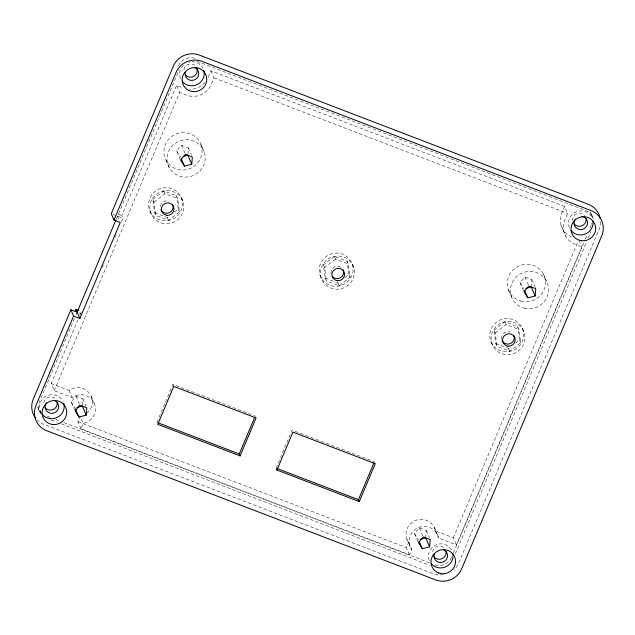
<?xml version="1.0" encoding="UTF-8"?>
<svg xmlns="http://www.w3.org/2000/svg" width="635" height="635" viewBox="0 0 635 635"><rect width="100%" height="100%" fill="white"/><g stroke="black" fill="none" stroke-linecap="round" stroke-linejoin="round"><path stroke-width="0.48" stroke-dasharray="3.17 2.38" d="M82.375 405.193L82.891 398.796L75.986 396.145L71.112 401.82L74.628 409.948M187.904 154.321L188.42 147.923L181.507 145.272L176.641 150.947L180.157 159.075M425.704 537.829L426.299 530.519L419.386 527.868L414.52 533.535L418.425 542.568M531.233 286.956L531.828 279.646L524.915 276.995L520.049 282.67L523.565 290.798M74.454 318.532L39.521 401.574A13.224 12.811 -23.4 0 0 41.219 414.298M75.986 314.881L77.137 312.15M116.372 218.877L179.189 69.54M579.144 240.594L581.835 246.817L456.438 544.917L438.555 538.059A14.93 14.462 -23.4 0 0 418.267 527.693A14.93 14.462 -23.4 0 0 411.702 549.521L409.488 554.784L80.986 428.776L83.201 423.513A14.93 14.462 -23.4 0 0 94.274 403.416A14.93 14.462 -23.4 0 0 72.112 397.502L54.229 390.644L51.157 383.532L78.375 318.818M79.915 315.174L81.447 311.523M121.475 221.901L123.015 218.242L121.833 215.511L176.554 85.431L183.213 87.987M102.243 267.621L103.394 264.874M114.935 237.442L116.086 234.696M54.229 390.644L179.626 92.543L176.554 85.431M208.185 77.335L210.955 70.755L564.547 206.383L567.626 213.487L564.856 220.075A19.193 18.59 -23.4 0 0 575.167 244.261L581.835 246.817M210.955 70.755L214.027 77.859L211.264 84.439A19.193 18.59 -23.4 0 1 186.293 95.099L179.626 92.543M80.986 428.776L77.907 421.672L80.121 416.401L83.201 423.513M156.964 422.402L172.918 384.461L255.246 416.044M276.138 468.114L292.092 430.173L374.42 461.748M409.488 554.784L406.416 547.68L408.63 542.409A14.93 14.462 -23.4 0 1 415.195 520.589A14.93 14.462 -23.4 0 1 435.483 530.955L453.358 537.813L456.438 544.917M564.547 206.383L561.777 212.963A19.193 18.59 -23.4 0 0 572.095 237.157M453.358 537.813L577.985 241.538M453.438 552.775L585.049 239.903M585.43 238.99L586.97 235.339M590.042 228.044L591.193 225.306M455.382 553.68L586.613 241.713M588.145 238.061L590.836 231.68M334.375 256.365L323.421 264.819L325.207 278.154L326.39 280.884L339.13 285.766L350.083 277.32L348.298 263.977L347.115 261.247L334.375 256.365L335.558 259.088L348.298 263.977M335.558 259.088L324.604 267.541L326.39 280.884M152.829 199.382L163.782 190.929L176.522 195.818L177.705 198.541L179.491 211.884L168.537 220.337L155.797 215.448L154.615 212.717L152.829 199.382L154.003 202.105L155.797 215.448M154.003 202.105L164.957 193.651L177.705 198.541M154.615 212.717L167.354 217.607L168.918 216.4M174.395 212.177L178.308 209.153L176.522 195.818M325.207 278.154L337.947 283.043L339.511 281.837M344.988 277.606L348.901 274.59L347.115 261.247M494.014 330.256L504.968 321.802L517.708 326.684L518.89 329.414L520.676 342.749L509.722 351.203L496.983 346.321L495.8 343.591L494.014 330.256L495.197 332.978L496.983 346.321M495.197 332.978L506.151 324.525L518.89 329.414M495.8 343.591L508.54 348.48L510.889 346.67M515.58 343.043L519.494 340.027L517.708 326.684M196.771 61.293L585.653 210.455A13.224 12.811 -23.4 0 1 593.312 218.853M214.027 77.859L567.626 213.487M118.173 214.114L121.833 215.511M113.046 214.416L123.015 218.242M78.97 312.849L80.796 313.547M51.157 383.532L69.032 390.39A14.93 14.462 -23.4 0 1 89.321 393.144A14.93 14.462 -23.4 0 1 86.916 413.163M77.907 421.672L406.416 547.68M47.292 416.227L50.998 417.647M55.626 419.417L60.254 421.195M63.96 422.616L429.689 562.904M51.252 420.013L56.809 422.148M61.436 423.918L429.943 565.269M520.049 282.67L523.954 288.83M176.641 150.947L180.546 157.107M414.52 533.535L418.425 539.694M71.112 401.82L75.017 407.972M591.582 214.543L592.765 217.265M561.062 225.306L565.769 236.244M543.282 273.907L546.362 281.019M531.828 279.646L535.345 287.774M524.915 276.995L528.431 285.123M508.516 290.012L511.596 297.116M522.446 328.446A17.066 16.526 -23.4 0 1 504.523 351.655A17.066 16.526 -23.4 0 1 493.292 325.318A17.066 16.526 -23.4 0 1 522.446 328.446L523.716 331.367A17.066 16.526 -23.4 0 1 505.785 354.576A17.066 16.526 -23.4 0 1 494.562 328.239A17.066 16.526 -23.4 0 1 523.716 331.367M519.494 340.027L520.676 342.749M504.968 321.802L506.151 324.525M508.54 348.48L509.722 351.203M491.061 341.836L492.323 344.757M352.369 264.382A17.066 16.526 -23.4 0 1 332.446 285.996A17.066 16.526 -23.4 0 1 323.675 258.739A17.066 16.526 -23.4 0 1 352.369 264.382L353.631 267.303A17.066 16.526 -23.4 0 1 333.708 288.917A17.066 16.526 -23.4 0 1 324.937 261.66A17.066 16.526 -23.4 0 1 353.631 267.303M348.901 274.59L350.083 277.32M337.947 283.043L339.13 285.766M323.421 264.819L324.604 267.541M434.34 527.463L437.42 534.567M435.483 530.955L438.555 538.059M319.953 275.026L321.215 277.947M426.299 530.519L429.427 537.742M419.386 527.868L422.902 535.996M408.63 542.409L411.702 549.521M406.9 539.171L409.98 546.275M200.866 144.304A19.193 18.59 -23.4 0 1 179.888 169.807A19.193 18.59 -23.4 0 1 168.219 139.787A19.193 18.59 -23.4 0 1 200.866 144.304L203.946 151.416A19.193 18.59 -23.4 0 1 182.959 176.911A19.193 18.59 -23.4 0 1 171.299 146.891A19.193 18.59 -23.4 0 1 203.946 151.416M188.42 147.923L191.548 155.146M181.507 145.272L185.031 153.4M166.1 160.409L169.172 167.513M181.261 197.572A17.066 16.526 -23.4 0 1 163.338 220.782A17.066 16.526 -23.4 0 1 152.106 194.453A17.066 16.526 -23.4 0 1 181.261 197.572L182.523 200.493A17.066 16.526 -23.4 0 1 164.6 223.703A17.066 16.526 -23.4 0 1 153.368 197.374A17.066 16.526 -23.4 0 1 182.523 200.493M178.308 209.153L179.491 211.884M163.782 190.929L164.957 193.651M167.354 217.607L168.537 220.337M149.876 210.963L151.138 213.884M117.523 216.138L119.475 220.639M172.918 384.461L173.474 385.747M91.194 396.311L94.274 403.416M82.891 398.796L86.019 406.019M75.986 396.145L79.502 404.273M69.032 390.39L72.112 397.502M40.505 411.583L41.219 413.242M38.33 408.702L39.505 411.424M569.436 227.798A12.375 11.986 -23.4 0 1 576.112 211.923A12.375 11.986 -23.4 0 1 592.193 218.091M451.517 557.339A13.224 12.811 -23.4 0 1 434.316 564.674M589.867 211.669A13.224 12.811 -23.4 0 1 592.471 217.765M592.13 222.79A13.224 12.811 -23.4 0 1 591.574 224.393M42.474 413.901A13.224 12.811 -23.4 0 1 37.441 405.479M180.554 78.637A12.375 11.986 -23.4 0 1 183.832 64.905M188.762 62.222A12.375 11.986 -23.4 0 1 190.341 61.881M191.945 61.738A12.375 11.986 -23.4 0 1 202.986 68.215M178.395 65.905A13.224 12.811 -23.4 0 1 195.596 58.563M183.809 69.85A6.826 6.612 -23.4 0 1 195.937 66.405M600.551 221.798A20.05 19.423 -23.4 0 1 599.027 229.521L458.97 562.467A20.05 19.423 -23.4 0 1 453.827 569.666M429.292 560.522A12.375 11.986 -23.4 0 1 436.07 544.862A12.375 11.986 -23.4 0 1 452.049 550.839M443.428 574.643A20.05 19.423 -23.4 0 1 432.895 573.595L44.013 424.434A20.05 19.423 -23.4 0 1 37.386 420.187M432.633 551.958A6.826 6.612 -23.4 0 1 444.762 548.513M41.212 412.98A12.375 11.986 -23.4 0 1 46.45 396.042A12.375 11.986 -23.4 0 1 63.262 401.868M572.683 220.742A6.826 6.612 -23.4 0 1 584.811 215.567M205.057 82.383A19.193 18.59 -23.4 0 1 189.881 89.257M43.759 402.788A6.826 6.612 -23.4 0 1 55.88 399.351M331.026 273.383A6.398 6.199 -23.4 0 1 341.225 267.406M501.618 338.812A6.398 6.199 -23.4 0 1 510.381 332.057M160.433 206.319A6.398 6.199 -23.4 0 1 169.188 201.184M520.946 301.053A19.193 18.59 -23.4 0 0 544.973 278.249A19.193 18.59 -23.4 0 0 513.263 269.748A19.193 18.59 -23.4 0 0 520.946 301.053M524.026 308.158A19.193 18.59 -23.4 0 0 548.045 285.361A19.193 18.59 -23.4 0 0 516.334 276.86A19.193 18.59 -23.4 0 0 524.026 308.158"/><path stroke-width="0.95" d="M86.209 415.139L86.804 407.829L79.891 405.178L75.025 410.845L78.93 417.005L86.209 415.139L82.296 406.106L76.843 407.511M191.738 164.267L192.334 156.956L185.42 154.305L180.554 159.98L184.46 166.132L191.738 164.267L187.825 155.234L183.277 156.408M429.609 546.862L430.205 539.544L423.291 536.892L418.425 542.568L422.331 548.727L429.609 546.862L425.704 537.829L420.243 539.226M535.138 295.989L535.734 288.679L528.82 286.028L523.954 291.695L527.86 297.855L535.138 295.989L531.233 286.956L525.772 288.361M115.983 219.789L77.137 312.15L70.866 309.737L33.25 399.169A20.05 19.423 -23.4 0 0 35.131 417.528M75.192 311.245L75.954 309.42L78.7 310.475M73.596 316.047L35.973 405.479A20.05 19.423 -23.4 0 0 46.744 430.736L435.618 579.906A20.05 19.423 -23.4 0 0 461.701 568.769L601.75 235.831A20.05 19.423 -23.4 0 0 590.987 210.566L202.105 61.404A20.05 19.423 -23.4 0 0 176.03 72.533L113.982 220.035L120.253 222.44L79.867 318.452L73.596 316.047L70.866 309.737M240.117 455.906L157.798 424.331L173.752 386.39L256.08 417.965L240.117 455.906L239.284 453.977L254.865 416.941M276.963 470.035L292.925 432.102L375.245 463.677L359.291 501.618L276.963 470.035L276.416 468.757M359.291 501.618L358.457 499.689L374.039 462.653M157.885 422.759L239.284 453.977M277.058 468.471L358.457 499.689M524.732 290.632L527.86 297.855M419.203 541.504L422.331 548.727M181.332 158.909L184.46 166.132M113.982 220.035L111.252 213.725L173.299 66.23A20.05 19.423 -23.4 0 1 199.382 55.094L588.256 204.264A20.05 19.423 -23.4 0 1 600.194 218.329M75.954 309.42L79.867 318.452M75.406 408.876L78.93 417.005M593.019 221.107A12.375 11.986 -23.4 0 1 571.04 230.489M203.827 70.406A12.375 11.986 -23.4 0 1 182.158 81.32M63.778 403.352A12.375 11.986 -23.4 0 1 42.108 414.266M54.491 400.534A6.826 6.612 -23.4 0 1 57.904 409.662A6.826 6.612 -23.4 0 1 48.228 412.409A6.826 6.612 -23.4 0 1 46.498 402.796M581.708 216.337A6.826 6.612 -23.4 0 1 587.288 224.798A6.826 6.612 -23.4 0 1 577.667 228.902A6.826 6.612 -23.4 0 1 575.429 219.019M452.93 553.807A12.375 11.986 -23.4 0 1 431.308 563.824M194.54 67.588A6.826 6.612 -23.4 0 1 198.207 76.184A6.826 6.612 -23.4 0 1 189.333 79.978A6.826 6.612 -23.4 0 1 185.666 71.374M586.153 218.718A6.826 6.612 -23.4 0 1 574.032 223.893M443.365 549.696A6.826 6.612 -23.4 0 1 447.032 558.292A6.826 6.612 -23.4 0 1 438.15 562.086A6.826 6.612 -23.4 0 1 434.483 553.482M446.103 551.664A6.826 6.612 -23.4 0 1 433.975 556.839M196.818 67.889A6.826 6.612 -23.4 0 1 185.15 74.732M57.229 402.495A6.826 6.612 -23.4 0 1 45.101 407.67M343.225 269.915A6.398 6.199 -23.4 0 1 332.288 276.328M513.818 335.351A6.398 6.199 -23.4 0 1 510.365 343.567A6.398 6.199 -23.4 0 1 502.047 340.376M172.633 204.486A6.398 6.199 -23.4 0 1 169.18 212.693A6.398 6.199 -23.4 0 1 160.861 209.502M581.708 240.736A12.375 11.986 -23.4 0 0 594.709 223.909A12.375 11.986 -23.4 0 0 573.572 221.647A12.375 11.986 -23.4 0 0 581.708 240.736M192.834 91.575A12.375 11.986 -23.4 0 0 205.827 74.739A12.375 11.986 -23.4 0 0 184.698 72.477A12.375 11.986 -23.4 0 0 192.834 91.575M438.785 573.016A12.375 11.986 -23.4 0 0 455.446 559.625A12.375 11.986 -23.4 0 0 435.594 552.474A12.375 11.986 -23.4 0 0 438.785 573.016M52.776 424.513A12.375 11.986 -23.4 0 0 65.778 407.686A12.375 11.986 -23.4 0 0 44.64 405.424A12.375 11.986 -23.4 0 0 52.776 424.513M337.423 280.741A6.398 6.199 -23.4 0 0 344.146 272.034A6.398 6.199 -23.4 0 0 333.208 270.867A6.398 6.199 -23.4 0 0 337.423 280.741M166.83 215.305A6.398 6.199 -23.4 0 0 173.545 206.597A6.398 6.199 -23.4 0 0 162.616 205.43A6.398 6.199 -23.4 0 0 166.83 215.305M508.016 346.178A6.398 6.199 -23.4 0 0 514.739 337.471A6.398 6.199 -23.4 0 0 503.801 336.304A6.398 6.199 -23.4 0 0 508.016 346.178"/></g></svg>
